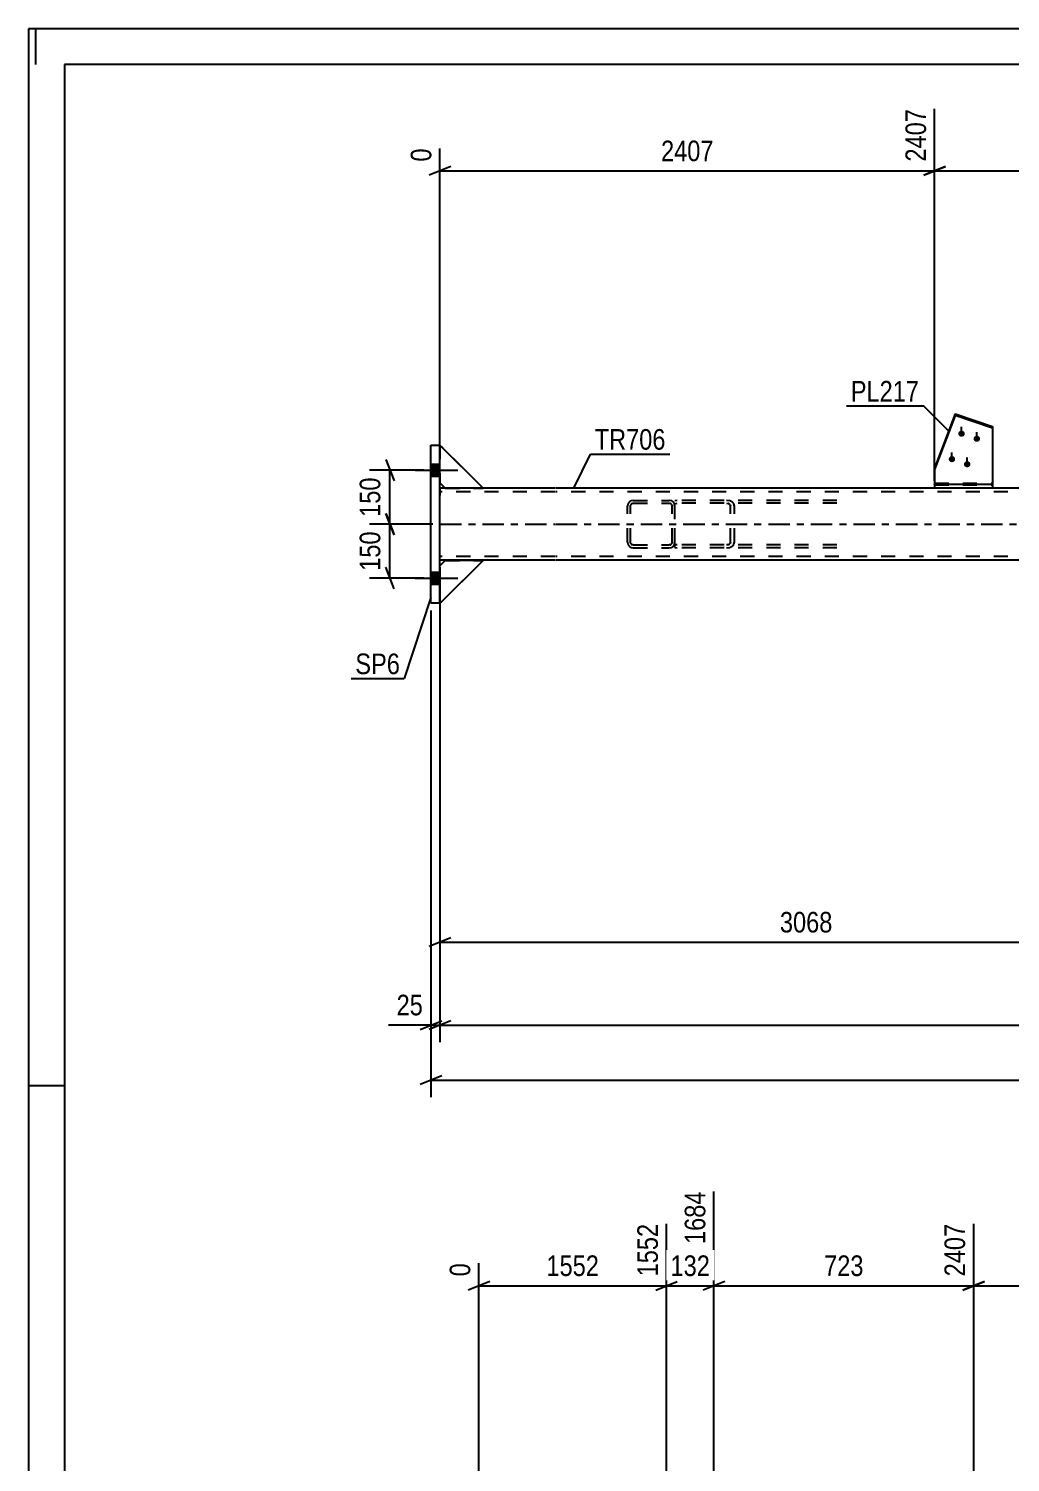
# Model space of a CAD drawing. Header units: millimetres. Extents: x 0 to 841, y 0 to 594.
# Drawn here: x 0 to 136.6, y 394.6 to 594 of the extents above; entities that cross this region are included whole.
import ezdxf

# ---------------------------------------------------------------- set-up
doc = ezdxf.new("R2010")
doc.units = ezdxf.units.MM
doc.linetypes.add('DXK_LINE_DOT2', pattern=[3.9198, 1.9599, -1.9599])
doc.linetypes.add('DXK_LINE_DOT3', pattern=[5.9187, 2.979, -0.9799, 0.9799, -0.9799])
doc.styles.add('Arial Narrow', font='ARIALN.TTF', dxfattribs={"height": 0.2})

# ---------------------------------------------------------------- blocks, each defined once
blk = doc.blocks.new('Unknown-761551059-1129')
at = {"color": 5, "linetype": 'Continuous'}
for p, q in [((841, 594), (0, 594)), ((0, 594), (0, 0)), ((1, 589), (1, 594)), ((836, 589), (5, 589)), ((5, 589), (5, 5)), ((5, 447), (0, 447))]:
    blk.add_line(p, q, dxfattribs=at)
blk = doc.blocks.new('Part-761551059-17229 - 17159')
at = {"color": 2, "linetype": 'Continuous'}
for p, q in [((128.89, 540.42), (126.05, 532.9)), ((128.89, 540.22), (128.89, 540.42)), ((128.89, 540.42), (134.08, 538.66)), ((128.89, 540.22), (126.05, 532.69)), ((134.08, 538.45), (128.89, 540.22)), ((134.08, 538.66), (134.08, 530.6)), ((126.05, 532.9), (126.05, 530.6))]:
    blk.add_line(p, q, dxfattribs=at)
at = {"color": 7, "linetype": 'DXK_LINE_DOT2'}
for p, q in [((126.05, 530.78), (134.08, 530.78)), ((126.05, 530.6), (126.05, 530.57)), ((126.05, 530.57), (126.05, 530.6)), ((126.05, 530.57), (134.08, 530.57)), ((134.08, 530.57), (134.08, 530.6)), ((134.08, 530.6), (134.08, 530.57))]:
    blk.add_line(p, q, dxfattribs=at)
blk = doc.blocks.new('Part-761551059-17165 - 17159')
at = {"color": 7, "linetype": 'DXK_LINE_DOT2'}
for p, q in [((84.12, 528.4), (83.82, 528.34)), ((84.12, 528.4), (89.12, 528.4)), ((89.43, 528.34), (89.12, 528.4)), ((83.38, 527.91), (83.32, 527.6)), ((83.32, 522.6), (83.32, 527.6)), ((83.72, 527.6), (83.75, 527.75)), ((83.72, 522.6), (83.72, 527.6)), ((83.97, 527.97), (84.12, 528)), ((84.12, 528), (89.12, 528)), ((89.12, 528), (89.28, 527.97)), ((89.49, 527.75), (89.52, 527.6)), ((89.52, 522.6), (89.52, 527.6)), ((89.92, 527.6), (89.86, 527.91)), ((89.92, 522.6), (89.92, 527.6)), ((83.32, 522.6), (83.38, 522.29)), ((83.75, 522.45), (83.72, 522.6)), ((89.52, 522.6), (89.49, 522.45)), ((89.86, 522.29), (89.92, 522.6)), ((83.82, 521.86), (84.12, 521.8)), ((84.12, 522.2), (83.97, 522.23)), ((84.12, 522.2), (89.12, 522.2)), ((84.12, 521.8), (89.12, 521.8)), ((89.28, 522.23), (89.12, 522.2)), ((89.12, 521.8), (89.43, 521.86))]:
    blk.add_line(p, q, dxfattribs=at)
for centre, radius, start, end in [((84.12, 527.6), 0.8, 112.5, 157.5), ((89.12, 527.6), 0.8, 22.5, 67.5), ((84.12, 527.6), 0.4, 112.5, 157.5), ((89.12, 527.6), 0.4, 22.5, 67.5), ((84.12, 522.6), 0.4, 202.5, 247.5), ((89.12, 522.6), 0.4, 292.5, 337.5), ((84.12, 522.6), 0.8, 202.5, 247.5), ((89.12, 522.6), 0.8, 292.5, 337.5)]:
    blk.add_arc(centre, radius, start, end, dxfattribs=at)
blk = doc.blocks.new('Part-761551059-17163 - 17159')
at = {"color": 7, "linetype": 'DXK_LINE_DOT2'}
for p, q in [((90.24, 528.4), (89.92, 528.35)), ((89.92, 521.85), (89.92, 528.35)), ((112.43, 528.4), (90.24, 528.4)), ((97.53, 528.34), (97.11, 528.4)), ((89.92, 527.92), (90.03, 527.97)), ((90.03, 527.97), (90.24, 528)), ((112.43, 528), (90.24, 528)), ((97.11, 528), (97.32, 527.97)), ((97.62, 527.75), (97.66, 527.6)), ((97.66, 522.6), (97.66, 527.6)), ((98.21, 527.6), (98.12, 527.91)), ((98.21, 522.6), (98.21, 527.6)), ((97.66, 522.6), (97.62, 522.45)), ((98.12, 522.29), (98.21, 522.6)), ((90.03, 522.23), (89.92, 522.28)), ((89.92, 521.85), (90.24, 521.8)), ((90.24, 522.2), (90.03, 522.23)), ((112.43, 522.2), (90.24, 522.2)), ((112.43, 521.8), (90.24, 521.8)), ((97.32, 522.23), (97.11, 522.2)), ((97.11, 521.8), (97.53, 521.86))]:
    blk.add_line(p, q, dxfattribs=at)
for centre, radius, start, end in [((97.28, 527.37), 1, 32.4106, 75.4454), ((97.19, 527.48), 0.501, 32.4106, 75.4454), ((97.19, 522.72), 0.501, 284.5546, 327.5894), ((97.28, 522.83), 1, 284.5546, 327.5894)]:
    blk.add_arc(centre, radius, start, end, dxfattribs=at)
blk = doc.blocks.new('Part-761551059-17182 - 17159')
at = {"color": 2, "linetype": 'Continuous'}
for p, q in [((55.97, 536.1), (57.22, 536.1)), ((55.97, 514.1), (55.97, 536.1)), ((57.22, 514.1), (57.22, 536.1)), ((57.22, 514.1), (55.97, 514.1))]:
    blk.add_line(p, q, dxfattribs=at)
blk = doc.blocks.new('Part-761551059-17191 - 17159')
at = {"color": 7, "linetype": 'DXK_LINE_DOT2'}
for p, q in [((57.22, 519.31), (57.97, 520.06)), ((63.22, 520.06), (57.22, 514.06)), ((57.22, 514.06), (57.22, 519.31)), ((57.97, 520.06), (63.22, 520.06))]:
    blk.add_line(p, q, dxfattribs=at)
blk = doc.blocks.new('Part-761551059-17192 - 17159')
at = {"color": 2, "linetype": 'Continuous'}
for p, q in [((57.22, 519.31), (57.97, 520.06)), ((57.22, 514.06), (63.22, 520.06)), ((63.22, 520.06), (57.97, 520.06)), ((57.22, 514.06), (57.22, 514.1))]:
    blk.add_line(p, q, dxfattribs=at)
at = {"color": 7, "linetype": 'DXK_LINE_DOT2'}
blk.add_line((57.22, 514.1), (57.22, 519.31), dxfattribs=at)
blk = doc.blocks.new('Part-761551059-17193 - 17159')
at = {"color": 7, "linetype": 'DXK_LINE_DOT2'}
for p, q in [((57.22, 519.31), (57.97, 520.06)), ((63.22, 520.06), (57.22, 514.06)), ((57.22, 514.06), (57.22, 519.31)), ((57.97, 520.06), (63.22, 520.06))]:
    blk.add_line(p, q, dxfattribs=at)
blk = doc.blocks.new('Part-761551059-17194 - 17159')
at = {"color": 7, "linetype": 'DXK_LINE_DOT2'}
for p, q in [((63.22, 530.1), (57.22, 536.1)), ((57.22, 536.1), (57.22, 530.85)), ((57.22, 530.85), (57.97, 530.1)), ((57.97, 530.1), (63.22, 530.1))]:
    blk.add_line(p, q, dxfattribs=at)
blk = doc.blocks.new('Part-761551059-17195 - 17159')
at = {"color": 2, "linetype": 'Continuous'}
for p, q in [((57.22, 536.1), (63.22, 530.1)), ((57.97, 530.1), (57.22, 530.85)), ((63.22, 530.1), (57.97, 530.1))]:
    blk.add_line(p, q, dxfattribs=at)
at = {"color": 7, "linetype": 'DXK_LINE_DOT2'}
blk.add_line((57.22, 530.85), (57.22, 536.1), dxfattribs=at)
blk = doc.blocks.new('Part-761551059-17196 - 17159')
at = {"color": 7, "linetype": 'DXK_LINE_DOT2'}
for p, q in [((63.22, 530.1), (57.22, 536.1)), ((57.22, 536.1), (57.22, 530.85)), ((57.22, 530.85), (57.97, 530.1)), ((57.97, 530.1), (63.22, 530.1))]:
    blk.add_line(p, q, dxfattribs=at)
blk = doc.blocks.new('Part-761551059-17219 - 17159')
at = {"color": 2, "linetype": 'Continuous'}
for p, q in [((134.08, 530.6), (126.05, 530.6)), ((126.05, 530.6), (126.05, 530.1)), ((134.08, 530.6), (134.08, 530.1)), ((134.08, 530.1), (126.05, 530.1))]:
    blk.add_line(p, q, dxfattribs=at)
blk = doc.blocks.new('Part-761551059-17226 - 17159')
at = {"color": 2, "linetype": 'Continuous'}
for p, q in [((57.97, 530.1), (57.22, 530.1)), ((57.22, 521.1), (57.22, 529.1)), ((73.22, 530.1), (63.22, 530.1)), ((126.05, 530.1), (73.32, 530.1)), ((159.13, 530.1), (134.08, 530.1)), ((189.64, 530.1), (164.13, 530.1)), ((249.92, 530.1), (197.66, 530.1)), ((260.02, 530.1), (250.02, 530.1)), ((266.02, 530.1), (265.27, 530.1)), ((266.02, 529.1), (266.02, 521.1)), ((73.22, 520.1), (57.22, 520.1)), ((159.13, 520.1), (73.32, 520.1)), ((249.92, 520.1), (164.13, 520.1)), ((266.02, 520.1), (250.02, 520.1))]:
    blk.add_line(p, q, dxfattribs=at)
at = {"color": 7, "linetype": 'DXK_LINE_DOT2'}
for p, q in [((57.22, 530.1), (57.22, 529.1)), ((57.22, 530.1), (57.22, 529.81)), ((73.22, 529.6), (57.22, 529.6)), ((63.22, 530.1), (57.97, 530.1)), ((249.92, 529.6), (73.32, 529.6)), ((134.08, 530.1), (126.05, 530.1)), ((164.13, 530.1), (159.13, 530.1)), ((197.66, 530.1), (189.64, 530.1)), ((266.02, 529.6), (250.02, 529.6)), ((265.27, 530.1), (260.02, 530.1)), ((266.02, 530.1), (266.02, 529.1)), ((266.02, 530.1), (266.02, 529.81)), ((57.22, 520.1), (57.22, 521.1)), ((73.22, 520.6), (57.22, 520.6)), ((249.92, 520.6), (73.32, 520.6)), ((266.02, 520.6), (250.02, 520.6)), ((266.02, 520.1), (266.02, 521.1)), ((164.13, 520.1), (159.13, 520.1))]:
    blk.add_line(p, q, dxfattribs=at)
at = {"color": 7, "linetype": 'DXK_LINE_DOT3'}
for p, q in [((57.22, 525.1), (73.22, 525.1)), ((73.32, 525.1), (249.92, 525.1)), ((250.02, 525.1), (266.02, 525.1))]:
    blk.add_line(p, q, dxfattribs=at)
blk = doc.blocks.new('Bolt-761551059-17233 - 17159')
at = {"linetype": 'Continuous'}
for points in [[(57.22, 531.77), (57.22, 533.42), (55.97, 533.42), (55.97, 531.77)], [(57.22, 531.77), (57.22, 533.42), (55.97, 533.42), (55.97, 531.77)], [(57.22, 516.77), (57.22, 518.42), (55.97, 518.42), (55.97, 516.77)], [(57.22, 516.77), (57.22, 518.42), (55.97, 518.42), (55.97, 516.77)]]:
    blk.add_hatch(color=1, dxfattribs=at).paths.add_polyline_path(points)
at = {"color": 1, "linetype": 'Continuous'}
for p, q in [((53.77, 532.6), (59.72, 532.6)), ((53.77, 532.6), (59.72, 532.6)), ((55.97, 533.42), (57.22, 533.42)), ((55.97, 533.42), (57.22, 533.42)), ((55.97, 531.77), (57.22, 531.77)), ((55.97, 531.77), (57.22, 531.77)), ((55.97, 518.42), (57.22, 518.42)), ((55.97, 518.42), (57.22, 518.42)), ((53.77, 517.6), (59.72, 517.6)), ((53.77, 517.6), (59.72, 517.6)), ((55.97, 516.77), (57.22, 516.77)), ((55.97, 516.77), (57.22, 516.77))]:
    blk.add_line(p, q, dxfattribs=at)
blk = doc.blocks.new('Bolt-761551059-17241 - 17159')
at = {"linetype": 'Continuous'}
for points in [[(129.79, 538.1), (129.89, 538.09), (129.97, 538.06), (130.06, 538.02), (130.13, 537.96), (130.18, 537.89), (130.22, 537.81), (130.24, 537.72), (130.24, 537.63), (130.22, 537.55), (130.18, 537.47), (130.13, 537.39), (130.06, 537.33), (129.97, 537.29), (129.89, 537.26), (129.79, 537.25), (129.7, 537.26), (129.61, 537.29), (129.53, 537.33), (129.46, 537.39), (129.4, 537.47), (129.36, 537.55), (129.34, 537.63), (129.34, 537.72), (129.36, 537.81), (129.4, 537.89), (129.46, 537.96), (129.53, 538.02), (129.61, 538.06), (129.7, 538.09)], [(131.91, 537.39), (132.01, 537.38), (132.1, 537.36), (132.18, 537.31), (132.25, 537.25), (132.3, 537.18), (132.34, 537.1), (132.36, 537.01), (132.36, 536.93), (132.34, 536.84), (132.3, 536.76), (132.25, 536.69), (132.18, 536.63), (132.1, 536.58), (132.01, 536.56), (131.91, 536.55), (131.82, 536.56), (131.73, 536.58), (131.65, 536.63), (131.58, 536.69), (131.52, 536.76), (131.48, 536.84), (131.47, 536.93), (131.47, 537.01), (131.48, 537.1), (131.52, 537.18), (131.58, 537.25), (131.65, 537.31), (131.73, 537.36), (131.82, 537.38)], [(128.46, 534.56), (128.55, 534.55), (128.64, 534.52), (128.72, 534.48), (128.79, 534.42), (128.85, 534.35), (128.88, 534.26), (128.9, 534.18), (128.9, 534.09), (128.88, 534), (128.85, 533.92), (128.79, 533.85), (128.72, 533.79), (128.64, 533.75), (128.55, 533.72), (128.46, 533.71), (128.36, 533.72), (128.27, 533.75), (128.19, 533.79), (128.12, 533.85), (128.07, 533.92), (128.03, 534), (128.01, 534.09), (128.01, 534.18), (128.03, 534.26), (128.07, 534.35), (128.12, 534.42), (128.19, 534.48), (128.27, 534.52), (128.36, 534.55)], [(130.58, 533.85), (130.67, 533.84), (130.76, 533.81), (130.84, 533.77), (130.91, 533.71), (130.97, 533.64), (131, 533.56), (131.02, 533.47), (131.02, 533.38), (131, 533.3), (130.97, 533.22), (130.91, 533.14), (130.84, 533.09), (130.76, 533.04), (130.67, 533.01), (130.58, 533), (130.48, 533.01), (130.39, 533.04), (130.31, 533.09), (130.24, 533.14), (130.19, 533.22), (130.15, 533.3), (130.13, 533.38), (130.13, 533.47), (130.15, 533.56), (130.19, 533.64), (130.24, 533.71), (130.31, 533.77), (130.39, 533.81), (130.48, 533.84)]]:
    blk.add_hatch(color=1, dxfattribs=at).paths.add_polyline_path(points)
at = {"color": 1, "linetype": 'Continuous'}
for p, q in [((129.79, 537.33), (129.79, 538.62)), ((131.91, 536.63), (131.91, 537.91)), ((128.46, 533.79), (128.46, 535.07)), ((130.58, 533.09), (130.58, 534.37))]:
    blk.add_line(p, q, dxfattribs=at)
blk = doc.blocks.new('StraightDimension-761551059-12153 - 1356')
at = {"color": 7, "linetype": 'Continuous'}
for p, q in [((88.74, 337.03), (88.74, 427.8)), ((62.64, 352.03), (62.64, 422.32)), ((64.14, 419.79), (61.14, 418.59)), ((62.64, 419.19), (88.74, 419.19)), ((87.24, 418.59), (90.24, 419.79))]:
    blk.add_line(p, q, dxfattribs=at)
at = {"color": 0, "linetype": 'Continuous'}
for points in [[(88.14, 428.4), (83.94, 428.4), (83.94, 419.89), (88.14, 419.89)], [(62.04, 422.92), (57.84, 422.92), (57.84, 419.89), (62.04, 419.89)]]:
    blk.add_wipeout(points, dxfattribs=at)
at = {"color": 0}
blk.add_wipeout([(79.95, 419.94), (79.95, 424.14), (71.44, 424.14), (71.44, 419.94)], dxfattribs=at)
at = {"color": 3, "linetype": 'Continuous', "style": 'Arial Narrow'}
for s, height, p in [('1552', 2.863, (87.54, 420.49)), ('0', 2.86, (61.44, 420.49))]:
    blk.add_text(s, height=height, rotation=90.0002, dxfattribs=at).set_placement(p)
at = {"color": 3, "style": 'Arial Narrow'}
blk.add_text('1552', height=2.863, dxfattribs=at).set_placement((72.04, 420.54))
blk = doc.blocks.new('StraightDimension-761551059-12150 - 1356')
at = {"color": 7, "linetype": 'Continuous'}
for p, q in [((131.48, 352.03), (131.48, 427.8)), ((163.75, 337.02), (163.75, 427.8)), ((132.98, 419.79), (129.98, 418.59)), ((131.48, 419.19), (163.75, 419.19)), ((162.25, 418.59), (165.25, 419.79))]:
    blk.add_line(p, q, dxfattribs=at)
at = {"color": 0, "linetype": 'Continuous'}
blk.add_wipeout([(163.15, 428.4), (158.95, 428.4), (158.95, 419.89), (163.15, 419.89)], dxfattribs=at)
at = {"color": 0}
blk.add_wipeout([(150.96, 419.94), (150.96, 424.14), (144.27, 424.14), (144.27, 419.94)], dxfattribs=at)
at = {"color": 3, "linetype": 'Continuous', "style": 'Arial Narrow'}
blk.add_text('3052', height=2.863, rotation=90.0002, dxfattribs=at).set_placement((162.55, 420.49))
at = {"color": 3, "style": 'Arial Narrow'}
blk.add_text('645', height=2.863, dxfattribs=at).set_placement((144.87, 420.54))
blk = doc.blocks.new('StraightDimension-761551059-12151 - 1356')
at = {"color": 7, "linetype": 'Continuous'}
for p, q in [((95.34, 336.2), (95.34, 432.3)), ((131.48, 352.03), (131.48, 427.8)), ((96.84, 419.79), (93.84, 418.59)), ((95.34, 419.19), (131.48, 419.19)), ((129.98, 418.59), (132.98, 419.79))]:
    blk.add_line(p, q, dxfattribs=at)
at = {"color": 0, "linetype": 'Continuous'}
blk.add_wipeout([(130.88, 428.4), (126.68, 428.4), (126.68, 419.89), (130.88, 419.89)], dxfattribs=at)
at = {"color": 0}
blk.add_wipeout([(116.75, 419.94), (116.75, 424.14), (110.07, 424.14), (110.07, 419.94)], dxfattribs=at)
at = {"color": 3, "linetype": 'Continuous', "style": 'Arial Narrow'}
blk.add_text('2407', height=2.863, rotation=90.0002, dxfattribs=at).set_placement((130.28, 420.49))
at = {"color": 3, "style": 'Arial Narrow'}
blk.add_text('723', height=2.863, dxfattribs=at).set_placement((110.67, 420.54))
blk = doc.blocks.new('StraightDimension-761551059-12152 - 1356')
at = {"color": 7, "linetype": 'Continuous'}
for p, q in [((95.34, 336.2), (95.34, 432.3)), ((88.74, 337.03), (88.74, 427.8)), ((87.24, 418.59), (90.24, 419.79)), ((88.74, 419.19), (95.34, 419.19)), ((96.84, 419.79), (93.84, 418.59))]:
    blk.add_line(p, q, dxfattribs=at)
at = {"color": 0}
blk.add_wipeout([(95.39, 419.94), (95.39, 424.14), (88.7, 424.14), (88.7, 419.94)], dxfattribs=at)
at = {"color": 0, "linetype": 'Continuous'}
blk.add_wipeout([(94.74, 432.9), (90.54, 432.9), (90.54, 424.39), (94.74, 424.39)], dxfattribs=at)
at = {"color": 3, "linetype": 'Continuous', "style": 'Arial Narrow'}
blk.add_text('1684', height=2.863, rotation=90.0002, dxfattribs=at).set_placement((94.14, 424.99))
at = {"color": 3, "style": 'Arial Narrow'}
blk.add_text('132', height=2.863, dxfattribs=at).set_placement((89.3, 420.54))
blk = doc.blocks.new('StraightDimension-761551059-18227 - 17159')
at = {"color": 7, "linetype": 'Continuous'}
for p, q in [((55.97, 513.1), (55.97, 445.39)), ((267.27, 513.1), (267.27, 445.39)), ((57.47, 448.39), (54.47, 447.19)), ((55.97, 447.79), (267.27, 447.79)), ((265.77, 447.19), (268.77, 448.39))]:
    blk.add_line(p, q, dxfattribs=at)
at = {"color": 0}
blk.add_wipeout([(165.88, 448.54), (165.88, 452.74), (157.37, 452.74), (157.37, 448.54)], dxfattribs=at)
at = {"color": 3, "style": 'Arial Narrow'}
blk.add_text('6302', height=2.863, dxfattribs=at).set_placement((157.97, 449.14))
blk = doc.blocks.new('StraightDimension-761551059-18174 - 17159')
at = {"color": 7, "linetype": 'Continuous'}
for p, q in [((55.97, 513.1), (55.97, 453.04)), ((57.22, 513.06), (57.22, 453.04)), ((54.47, 454.84), (57.47, 456.04)), ((58.72, 456.04), (55.72, 454.84)), ((55.97, 455.44), (57.22, 455.44))]:
    blk.add_line(p, q, dxfattribs=at)
at = {"color": 0}
blk.add_wipeout([(55.45, 456.19), (55.45, 460.39), (50.59, 460.39), (50.59, 456.19)], dxfattribs=at)
at = {"color": 7, "linetype": 'Continuous'}
blk.add_line((55.97, 455.44), (50.07, 455.44), dxfattribs=at)
blk.add_line((55.97, 455.44), (50.07, 455.44), dxfattribs=at)
at = {"color": 3, "style": 'Arial Narrow'}
blk.add_text('25', height=2.863, dxfattribs=at).set_placement((51.19, 456.79))
blk = doc.blocks.new('StraightDimension-761551059-18173 - 17159')
at = {"color": 7, "linetype": 'Continuous'}
for p, q in [((57.22, 513.06), (57.22, 453.04)), ((266.02, 513.06), (266.02, 453.04)), ((58.72, 456.04), (55.72, 454.84)), ((57.22, 455.44), (266.02, 455.44)), ((264.52, 454.84), (267.52, 456.04))]:
    blk.add_line(p, q, dxfattribs=at)
at = {"color": 0}
blk.add_wipeout([(165.88, 456.19), (165.88, 460.39), (157.37, 460.39), (157.37, 456.19)], dxfattribs=at)
at = {"color": 3, "style": 'Arial Narrow'}
blk.add_text('6252', height=2.863, dxfattribs=at).set_placement((157.97, 456.79))
blk = doc.blocks.new('StraightDimension-761551059-17979 - 17159')
at = {"color": 7, "linetype": 'Continuous'}
for p, q in [((126.05, 531.1), (126.05, 582.84)), ((159.13, 531.1), (159.13, 582.84)), ((127.55, 574.82), (124.55, 573.62)), ((126.05, 574.22), (159.13, 574.22)), ((157.63, 573.62), (160.63, 574.82))]:
    blk.add_line(p, q, dxfattribs=at)
at = {"color": 0, "linetype": 'Continuous'}
blk.add_wipeout([(158.53, 583.44), (154.33, 583.44), (154.33, 574.92), (158.53, 574.92)], dxfattribs=at)
at = {"color": 0}
blk.add_wipeout([(145.93, 574.97), (145.93, 579.17), (139.25, 579.17), (139.25, 574.97)], dxfattribs=at)
at = {"color": 3, "linetype": 'Continuous', "style": 'Arial Narrow'}
blk.add_text('3068', height=2.863, rotation=90.0002, dxfattribs=at).set_placement((157.93, 575.52))
at = {"color": 3, "style": 'Arial Narrow'}
blk.add_text('661', height=2.863, dxfattribs=at).set_placement((139.85, 575.57))
blk = doc.blocks.new('StraightDimension-761551059-17980 - 17159')
at = {"color": 7, "linetype": 'Continuous'}
for p, q in [((126.05, 531.1), (126.05, 582.84)), ((57.22, 531.1), (57.22, 577.35)), ((58.72, 574.82), (55.72, 573.62)), ((57.22, 574.22), (126.05, 574.22)), ((124.55, 573.62), (127.55, 574.82))]:
    blk.add_line(p, q, dxfattribs=at)
at = {"color": 0, "linetype": 'Continuous'}
for points in [[(125.45, 583.44), (121.25, 583.44), (121.25, 574.92), (125.45, 574.92)], [(56.62, 577.95), (52.42, 577.95), (52.42, 574.92), (56.62, 574.92)]]:
    blk.add_wipeout(points, dxfattribs=at)
at = {"color": 0}
blk.add_wipeout([(95.89, 574.97), (95.89, 579.17), (87.38, 579.17), (87.38, 574.97)], dxfattribs=at)
at = {"color": 3, "linetype": 'Continuous', "style": 'Arial Narrow'}
for s, height, p in [('2407', 2.863, (124.85, 575.52)), ('0', 2.86, (56.02, 575.52))]:
    blk.add_text(s, height=height, rotation=90.0002, dxfattribs=at).set_placement(p)
at = {"color": 3, "style": 'Arial Narrow'}
blk.add_text('2407', height=2.863, dxfattribs=at).set_placement((87.98, 575.57))
blk = doc.blocks.new('StraightDimension-761551059-18017 - 17159')
at = {"color": 7, "linetype": 'Continuous'}
for p, q in [((57.22, 519.1), (57.22, 464.56)), ((159.13, 519.1), (159.13, 464.56)), ((58.72, 467.56), (55.72, 466.36)), ((57.22, 466.96), (159.13, 466.96)), ((157.63, 466.36), (160.63, 467.56))]:
    blk.add_line(p, q, dxfattribs=at)
at = {"color": 0}
blk.add_wipeout([(112.43, 467.71), (112.43, 471.91), (103.92, 471.91), (103.92, 467.71)], dxfattribs=at)
at = {"color": 3, "style": 'Arial Narrow'}
blk.add_text('3068', height=2.863, dxfattribs=at).set_placement((104.52, 468.31))
blk = doc.blocks.new('StraightDimension-761551059-18077 - 17159')
at = {"color": 7, "linetype": 'Continuous'}
for p, q in [((54.97, 532.6), (47.42, 532.6)), ((49.67, 534.1), (50.87, 531.1)), ((50.27, 525.1), (50.27, 532.6)), ((50.87, 523.6), (49.67, 526.6)), ((56.22, 525.1), (47.42, 525.1))]:
    blk.add_line(p, q, dxfattribs=at)
at = {"color": 0}
blk.add_wipeout([(49.52, 532.19), (45.32, 532.19), (45.32, 525.51), (49.52, 525.51)], dxfattribs=at)
at = {"color": 3, "style": 'Arial Narrow'}
blk.add_text('150', height=2.863, rotation=90.0002, dxfattribs=at).set_placement((48.92, 526.11))
blk = doc.blocks.new('StraightDimension-761551059-18078 - 17159')
at = {"color": 7, "linetype": 'Continuous'}
for p, q in [((49.67, 526.6), (50.87, 523.6)), ((56.22, 525.1), (47.42, 525.1)), ((50.27, 517.6), (50.27, 525.1)), ((50.87, 516.1), (49.67, 519.1)), ((54.97, 517.6), (47.42, 517.6))]:
    blk.add_line(p, q, dxfattribs=at)
at = {"color": 0}
blk.add_wipeout([(49.52, 524.69), (45.32, 524.69), (45.32, 518.01), (49.52, 518.01)], dxfattribs=at)
at = {"color": 3, "style": 'Arial Narrow'}
blk.add_text('150', height=2.863, rotation=90.0002, dxfattribs=at).set_placement((48.92, 518.61))
blk = doc.blocks.new('Mark-761551059-17900 - 17159')
at = {"color": 0}
blk.add_wipeout([(88.61, 535.45), (88.61, 538.45), (78.75, 538.45), (78.75, 535.45)], dxfattribs=at)
blk.add_wipeout([(88.61, 535.45), (88.61, 538.45), (78.75, 538.45), (78.75, 535.45)], dxfattribs=at)
at = {"color": 30, "linetype": 'Continuous'}
for p, q in [((75.84, 530.1), (78.15, 534.85)), ((78.15, 534.85), (89.21, 534.85))]:
    blk.add_line(p, q, dxfattribs=at)
at = {"color": 3, "style": 'Arial Narrow'}
blk.add_text('TR706', height=2.863, dxfattribs=at).set_placement((78.75, 535.45))
blk = doc.blocks.new('Mark-761551059-17906 - 17159')
at = {"color": 0}
blk.add_wipeout([(123.89, 542.15), (123.89, 545.15), (114.38, 545.15), (114.38, 542.15)], dxfattribs=at)
blk.add_wipeout([(123.89, 542.15), (123.89, 545.15), (114.38, 545.15), (114.38, 542.15)], dxfattribs=at)
at = {"color": 30, "linetype": 'Continuous'}
for p in [(113.78, 541.55), (128.02, 538.01)]:
    blk.add_line(p, (124.49, 541.55), dxfattribs=at)
at = {"color": 3, "style": 'Arial Narrow'}
blk.add_text('PL217', height=2.863, dxfattribs=at).set_placement((114.38, 542.15))
blk = doc.blocks.new('Mark-761551059-17939 - 17159')
at = {"color": 0}
blk.add_wipeout([(51.66, 504.24), (51.66, 507.24), (45.45, 507.24), (45.45, 504.24)], dxfattribs=at)
blk.add_wipeout([(51.66, 504.24), (51.66, 507.24), (45.45, 507.24), (45.45, 504.24)], dxfattribs=at)
at = {"color": 30, "linetype": 'Continuous'}
for p in [(55.97, 514.88), (44.85, 503.64)]:
    blk.add_line(p, (52.26, 503.64), dxfattribs=at)
at = {"color": 3, "style": 'Arial Narrow'}
blk.add_text('SP6', height=2.863, dxfattribs=at).set_placement((45.45, 504.24))

msp = doc.modelspace()

# ---------------------------------------------------------------- block references
for name in ['Unknown-761551059-1129', 'Part-761551059-17229 - 17159', 'Bolt-761551059-17241 - 17159', 'Part-761551059-17182 - 17159', 'Part-761551059-17194 - 17159', 'Part-761551059-17195 - 17159', 'Part-761551059-17196 - 17159', 'Bolt-761551059-17233 - 17159', 'Part-761551059-17219 - 17159', 'Part-761551059-17226 - 17159', 'Part-761551059-17165 - 17159', 'Part-761551059-17163 - 17159', 'Part-761551059-17191 - 17159', 'Part-761551059-17192 - 17159', 'Part-761551059-17193 - 17159']:
    msp.add_blockref(name, (0, 0))

# ---------------------------------------------------------------- next in the draw order: block references
for name in ['StraightDimension-761551059-17979 - 17159', 'StraightDimension-761551059-18227 - 17159', 'StraightDimension-761551059-12153 - 1356', 'StraightDimension-761551059-12150 - 1356']:
    msp.add_blockref(name, (0, 0))

# ---------------------------------------------------------------- next in the draw order: block references
for name in ['StraightDimension-761551059-17980 - 17159', 'StraightDimension-761551059-18174 - 17159', 'StraightDimension-761551059-12151 - 1356']:
    msp.add_blockref(name, (0, 0))

# ---------------------------------------------------------------- next in the draw order: block references
for name in ['Mark-761551059-17906 - 17159', 'Mark-761551059-17900 - 17159', 'StraightDimension-761551059-18077 - 17159', 'StraightDimension-761551059-18173 - 17159', 'StraightDimension-761551059-12152 - 1356']:
    msp.add_blockref(name, (0, 0))

# ---------------------------------------------------------------- next in the draw order: block references
msp.add_blockref('StraightDimension-761551059-18017 - 17159', (0, 0))

# ---------------------------------------------------------------- next in the draw order: block references
for name in ['StraightDimension-761551059-18078 - 17159', 'Mark-761551059-17939 - 17159']:
    msp.add_blockref(name, (0, 0))

doc.saveas('drawing.dxf')
